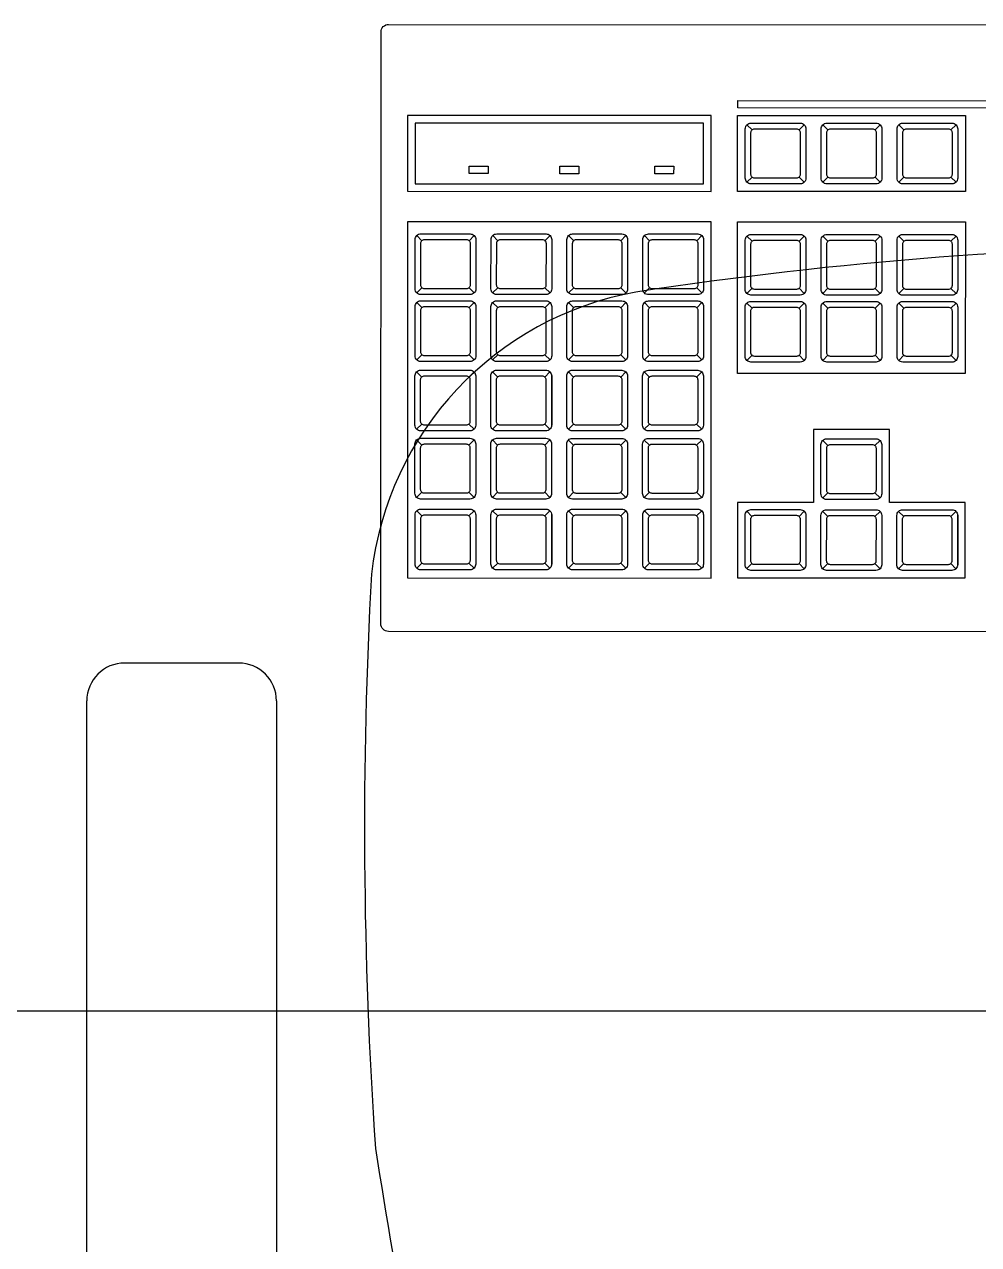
# Model space of a CAD drawing. Header units: inches. Extents: x -55 to 844, y -103 to 167.
# Drawn here: x 794.9817 to 795.2331, y 47.3773 to 47.699 of the extents above; entities that cross this region are included whole.
import ezdxf

# ---------------------------------------------------------------- set-up
doc = ezdxf.new("R2010")
doc.units = ezdxf.units.IN
doc.header["$MEASUREMENT"] = 0

# ---------------------------------------------------------------- blocks, each defined once
blk = doc.blocks.new('kjhg')
for p, q in [((795.03013, 47.22192), (795.00013, 47.22192)), ((794.99013, 46.87192), (794.99013, 47.21192)), ((795.04013, 47.21192), (795.04013, 46.87192))]:
    blk.add_line(p, q)
for centre, radius, start, end in [((795.29513, 46.27652), 1.0554, 81.26231, 98.73769), ((795.15003, 47.23558), 0.08546, 100.2619, 173.4138), ((796.30119, 47.17846), 1.23787, 176.90078, 183.91504), ((795.00013, 47.21192), 0.01, 90, 180), ((795.03013, 47.21192), 0.01, 0, 90), ((801.15738, 48.07757), 6.17009, 189.173203, 190.200831)]:
    blk.add_arc(centre, radius, start, end)
blk = doc.blocks.new('kjhgfs')
for p, q in [((795.16546, 47.67114), (795.1641, 47.6725)), ((795.17787, 47.67114), (795.17922, 47.67249)), ((795.18546, 47.67114), (795.1841, 47.67249)), ((795.19787, 47.67114), (795.19922, 47.67249)), ((795.20546, 47.67114), (795.2041, 47.67249)), ((795.21787, 47.67113), (795.21922, 47.67249)), ((795.16545, 47.65873), (795.1641, 47.65738)), ((795.17787, 47.65873), (795.17922, 47.65737)), ((795.18545, 47.65873), (795.1841, 47.65737)), ((795.19787, 47.65872), (795.19922, 47.65737)), ((795.20545, 47.65872), (795.2041, 47.65737)), ((795.21787, 47.65872), (795.21922, 47.65736)), ((795.07845, 47.64195), (795.0771, 47.64331)), ((795.09086, 47.64195), (795.09222, 47.6433)), ((795.09845, 47.64195), (795.0971, 47.6433)), ((795.11086, 47.64195), (795.11222, 47.6433)), ((795.11845, 47.64194), (795.1171, 47.6433)), ((795.13086, 47.64194), (795.13222, 47.64329)), ((795.13845, 47.64194), (795.1371, 47.64329)), ((795.15086, 47.64194), (795.15222, 47.64329)), ((795.16545, 47.64182), (795.1641, 47.64317)), ((795.17786, 47.64181), (795.17922, 47.64317)), ((795.18545, 47.64181), (795.1841, 47.64317)), ((795.19786, 47.64181), (795.19922, 47.64316)), ((795.20545, 47.64181), (795.2041, 47.64316)), ((795.21786, 47.6418), (795.21922, 47.64316)), ((795.07845, 47.62954), (795.07709, 47.62819)), ((795.09086, 47.62954), (795.09221, 47.62818)), ((795.09845, 47.62953), (795.09709, 47.62818)), ((795.11086, 47.62953), (795.11221, 47.62818)), ((795.11845, 47.62953), (795.11709, 47.62818)), ((795.13086, 47.62953), (795.13221, 47.62817)), ((795.13845, 47.62952), (795.13709, 47.62817)), ((795.15086, 47.62952), (795.15221, 47.62817)), ((795.16545, 47.6294), (795.16409, 47.62805)), ((795.17786, 47.6294), (795.17921, 47.62804)), ((795.18545, 47.6294), (795.18409, 47.62804)), ((795.19786, 47.62939), (795.19921, 47.62804)), ((795.20545, 47.62939), (795.20409, 47.62804)), ((795.21786, 47.62939), (795.21921, 47.62804)), ((795.07845, 47.6243), (795.07709, 47.62565)), ((795.09086, 47.6243), (795.09221, 47.62565)), ((795.09845, 47.6243), (795.09709, 47.62565)), ((795.11086, 47.62429), (795.11221, 47.62565)), ((795.11845, 47.62429), (795.11709, 47.62565)), ((795.13086, 47.62429), (795.13221, 47.62564)), ((795.13845, 47.62429), (795.13709, 47.62564)), ((795.15086, 47.62428), (795.15221, 47.62564)), ((795.16545, 47.62416), (795.16409, 47.62552)), ((795.17786, 47.62416), (795.17921, 47.62551)), ((795.18545, 47.62416), (795.18409, 47.62551)), ((795.19786, 47.62416), (795.19921, 47.62551)), ((795.20545, 47.62415), (795.20409, 47.62551)), ((795.21786, 47.62415), (795.21921, 47.6255)), ((795.07844, 47.61189), (795.07709, 47.61053)), ((795.09086, 47.61188), (795.09221, 47.61053)), ((795.09844, 47.61188), (795.09709, 47.61053)), ((795.11086, 47.61188), (795.11221, 47.61053)), ((795.11844, 47.61188), (795.11709, 47.61052)), ((795.13086, 47.61187), (795.13221, 47.61052)), ((795.13844, 47.61187), (795.13709, 47.61052)), ((795.15086, 47.61187), (795.15221, 47.61052)), ((795.16544, 47.61175), (795.16409, 47.6104)), ((795.17786, 47.61175), (795.17921, 47.61039)), ((795.18544, 47.61175), (795.18409, 47.61039)), ((795.19786, 47.61174), (795.19921, 47.61039)), ((795.20544, 47.61174), (795.20409, 47.61039)), ((795.21786, 47.61174), (795.21921, 47.61038)), ((795.07842, 47.60602), (795.07706, 47.60738)), ((795.09083, 47.60602), (795.09219, 47.60737)), ((795.09842, 47.60602), (795.09706, 47.60737)), ((795.11083, 47.60601), (795.11219, 47.60737)), ((795.11842, 47.60601), (795.11706, 47.60737)), ((795.13083, 47.60601), (795.13219, 47.60736)), ((795.13842, 47.60601), (795.13706, 47.60736)), ((795.15083, 47.60601), (795.15219, 47.60736)), ((795.09265, 47.60638), (795.09265, 47.59329)), ((795.11265, 47.60638), (795.11265, 47.59329)), ((795.13265, 47.60638), (795.13265, 47.59329)), ((795.15265, 47.60637), (795.15265, 47.59328)), ((795.07841, 47.59361), (795.07706, 47.59225)), ((795.09083, 47.59361), (795.09218, 47.59225)), ((795.09841, 47.5936), (795.09706, 47.59225)), ((795.11083, 47.5936), (795.11218, 47.59225)), ((795.11841, 47.5936), (795.11706, 47.59225)), ((795.13083, 47.5936), (795.13218, 47.59224)), ((795.13841, 47.59359), (795.13706, 47.59224)), ((795.15083, 47.59359), (795.15218, 47.59224)), ((795.18165, 47.59214), (795.18164, 47.57293)), ((795.07841, 47.58807), (795.07706, 47.58942)), ((795.09083, 47.58807), (795.09218, 47.58942)), ((795.09264, 47.58843), (795.09264, 47.57534)), ((795.09841, 47.58807), (795.09706, 47.58942)), ((795.11083, 47.58806), (795.11218, 47.58942)), ((795.11264, 47.58843), (795.11264, 47.57534)), ((795.11841, 47.58806), (795.11706, 47.58941)), ((795.13083, 47.58806), (795.13218, 47.58941)), ((795.13264, 47.58842), (795.13264, 47.57533)), ((795.13841, 47.58806), (795.13706, 47.58941)), ((795.15083, 47.58805), (795.15218, 47.58941)), ((795.15264, 47.58842), (795.15264, 47.57533)), ((795.18541, 47.58793), (795.18406, 47.58928)), ((795.19783, 47.58793), (795.19918, 47.58928)), ((795.19964, 47.58829), (795.19964, 47.5752)), ((795.07841, 47.57566), (795.07706, 47.5743)), ((795.09082, 47.57565), (795.09218, 47.5743)), ((795.09841, 47.57565), (795.09706, 47.5743)), ((795.11082, 47.57565), (795.11218, 47.57429)), ((795.11841, 47.57565), (795.11706, 47.57429)), ((795.13082, 47.57564), (795.13218, 47.57429)), ((795.13841, 47.57564), (795.13706, 47.57429)), ((795.15082, 47.57564), (795.15218, 47.57429)), ((795.18541, 47.57551), (795.18406, 47.57416)), ((795.19782, 47.57551), (795.19918, 47.57416)), ((795.07843, 47.5694), (795.07708, 47.57076)), ((795.09085, 47.5694), (795.0922, 47.57075)), ((795.09266, 47.56976), (795.09266, 47.55667)), ((795.09843, 47.5694), (795.09708, 47.57075)), ((795.11085, 47.56939), (795.1122, 47.57075)), ((795.11266, 47.56976), (795.11266, 47.55667)), ((795.11843, 47.56939), (795.11708, 47.57075)), ((795.13085, 47.56939), (795.1322, 47.57074)), ((795.13266, 47.56975), (795.13266, 47.55667)), ((795.13843, 47.56939), (795.13708, 47.57074)), ((795.15085, 47.56939), (795.1522, 47.57074)), ((795.15266, 47.56975), (795.15266, 47.55666)), ((795.16543, 47.56927), (795.16408, 47.57062)), ((795.17785, 47.56926), (795.1792, 47.57062)), ((795.17966, 47.56963), (795.17966, 47.55654)), ((795.18541, 47.56926), (795.18406, 47.57061)), ((795.19782, 47.56926), (795.19918, 47.57061)), ((795.19964, 47.56962), (795.19964, 47.55653)), ((795.20541, 47.56926), (795.20406, 47.57061)), ((795.21782, 47.56925), (795.21918, 47.57061)), ((795.21964, 47.56962), (795.21964, 47.55653)), ((795.07843, 47.55699), (795.07708, 47.55563)), ((795.09084, 47.55699), (795.0922, 47.55563)), ((795.09843, 47.55698), (795.09708, 47.55563)), ((795.11084, 47.55698), (795.1122, 47.55563)), ((795.11843, 47.55698), (795.11708, 47.55563)), ((795.13084, 47.55698), (795.1322, 47.55562)), ((795.13843, 47.55697), (795.13708, 47.55562)), ((795.15084, 47.55697), (795.1522, 47.55562)), ((795.16543, 47.55685), (795.16408, 47.5555)), ((795.17784, 47.55685), (795.1792, 47.55549)), ((795.18541, 47.55685), (795.18405, 47.55549)), ((795.19782, 47.55684), (795.19917, 47.55549)), ((795.20541, 47.55684), (795.20405, 47.55549)), ((795.21782, 47.55684), (795.21917, 47.55548))]:
    blk.add_line(p, q)
for points in [[(795.52767, 47.69685), (795.52763, 47.54085, -0.414214), (795.52563, 47.53885), (795.06963, 47.53896, -0.414214), (795.06763, 47.54096), (795.06767, 47.69696, -0.414214), (795.06967, 47.69896), (795.52567, 47.69885, -0.414214)], [(795.16366, 47.67144, -0.414214), (795.16516, 47.67294), (795.17816, 47.67293, -0.414214), (795.17966, 47.67143), (795.17966, 47.65843, -0.414214), (795.17816, 47.65693), (795.16516, 47.65694, -0.414214), (795.16366, 47.65844)], [(795.18366, 47.67143, -0.414214), (795.18516, 47.67293), (795.19816, 47.67293, -0.414214), (795.19966, 47.67143), (795.19966, 47.65843, -0.414214), (795.19816, 47.65693), (795.18516, 47.65693, -0.414214), (795.18366, 47.65843)], [(795.20366, 47.67143, -0.414214), (795.20516, 47.67293), (795.21816, 47.67293, -0.414214), (795.21966, 47.67142), (795.21966, 47.65842, -0.414214), (795.21816, 47.65693), (795.20516, 47.65693, -0.414214), (795.20366, 47.65843)], [(795.16616, 47.67144), (795.17716, 47.67143, -0.414214), (795.17816, 47.67043), (795.17816, 47.65943, -0.414214), (795.17716, 47.65843), (795.16616, 47.65844, -0.414214), (795.16516, 47.65944), (795.16516, 47.67044, -0.414214)], [(795.18616, 47.67143), (795.19716, 47.67143, -0.414214), (795.19816, 47.67043), (795.19816, 47.65943, -0.414214), (795.19716, 47.65843), (795.18616, 47.65843, -0.414214), (795.18516, 47.65943), (795.18516, 47.67043, -0.414214)], [(795.20616, 47.67143), (795.21716, 47.67143, -0.414214), (795.21816, 47.67043), (795.21816, 47.65943, -0.414214), (795.21716, 47.65843), (795.20616, 47.65843, -0.414214), (795.20516, 47.65943), (795.20516, 47.67043, -0.414214)], [(795.07666, 47.64225, -0.414214), (795.07816, 47.64375), (795.09116, 47.64374, -0.414214), (795.09266, 47.64224), (795.09265, 47.62924, -0.414214), (795.09115, 47.62774), (795.07815, 47.62775, -0.414214), (795.07665, 47.62925)], [(795.09666, 47.64224, -0.414214), (795.09816, 47.64374), (795.11116, 47.64374, -0.414214), (795.11266, 47.64224), (795.11265, 47.62924, -0.414214), (795.11115, 47.62774), (795.09815, 47.62774, -0.414214), (795.09665, 47.62924)], [(795.11666, 47.64224, -0.414214), (795.11816, 47.64374), (795.13116, 47.64373, -0.414214), (795.13266, 47.64223), (795.13265, 47.62923, -0.414214), (795.13115, 47.62773), (795.11815, 47.62774, -0.414214), (795.11665, 47.62924)], [(795.13666, 47.64223, -0.414214), (795.13816, 47.64373), (795.15116, 47.64373, -0.414214), (795.15266, 47.64223), (795.15265, 47.62923, -0.414214), (795.15115, 47.62773), (795.13815, 47.62773, -0.414214), (795.13665, 47.62923)], [(795.16366, 47.64211, -0.414214), (795.16516, 47.64361), (795.17816, 47.64361, -0.414214), (795.17966, 47.64211), (795.17965, 47.62911, -0.414214), (795.17815, 47.62761), (795.16515, 47.62761, -0.414214), (795.16365, 47.62911)], [(795.18366, 47.6421, -0.414214), (795.18516, 47.6436), (795.19816, 47.6436, -0.414214), (795.19966, 47.6421), (795.19965, 47.6291, -0.414214), (795.19815, 47.6276), (795.18515, 47.6276, -0.414214), (795.18365, 47.6291)], [(795.20366, 47.6421, -0.414214), (795.20516, 47.6436), (795.21816, 47.6436, -0.414214), (795.21966, 47.6421), (795.21965, 47.6291, -0.414214), (795.21815, 47.6276), (795.20515, 47.6276, -0.414214), (795.20365, 47.6291)], [(795.07916, 47.64225), (795.09016, 47.64224, -0.414214), (795.09116, 47.64124), (795.09115, 47.63024, -0.414214), (795.09015, 47.62924), (795.07915, 47.62925, -0.414214), (795.07815, 47.63025), (795.07816, 47.64125, -0.414214)], [(795.09916, 47.64224), (795.11016, 47.64224, -0.414214), (795.11116, 47.64124), (795.11115, 47.63024, -0.414214), (795.11015, 47.62924), (795.09915, 47.62924, -0.414214), (795.09815, 47.63024), (795.09816, 47.64124, -0.414214)], [(795.11916, 47.64224), (795.13016, 47.64223, -0.414214), (795.13116, 47.64123), (795.13115, 47.63023, -0.414214), (795.13015, 47.62923), (795.11915, 47.62924, -0.414214), (795.11815, 47.63024), (795.11816, 47.64124, -0.414214)], [(795.13916, 47.64223), (795.15016, 47.64223, -0.414214), (795.15116, 47.64123), (795.15115, 47.63023, -0.414214), (795.15015, 47.62923), (795.13915, 47.62923, -0.414214), (795.13815, 47.63023), (795.13816, 47.64123, -0.414214)], [(795.16616, 47.64211), (795.17716, 47.64211, -0.414214), (795.17816, 47.64111), (795.17815, 47.63011, -0.414214), (795.17715, 47.62911), (795.16615, 47.62911, -0.414214), (795.16515, 47.63011), (795.16516, 47.64111, -0.414214)], [(795.18616, 47.6421), (795.19716, 47.6421, -0.414214), (795.19816, 47.6411), (795.19815, 47.6301, -0.414214), (795.19715, 47.6291), (795.18615, 47.6291, -0.414214), (795.18515, 47.6301), (795.18516, 47.6411, -0.414214)], [(795.20616, 47.6421), (795.21716, 47.6421, -0.414214), (795.21816, 47.6411), (795.21815, 47.6301, -0.414214), (795.21715, 47.6291), (795.20615, 47.6291, -0.414214), (795.20515, 47.6301), (795.20516, 47.6411, -0.414214)], [(795.07665, 47.62459, -0.414214), (795.07815, 47.62609), (795.09115, 47.62609, -0.414214), (795.09265, 47.62459), (795.09265, 47.61159, -0.414214), (795.09115, 47.61009), (795.07815, 47.61009, -0.414214), (795.07665, 47.61159)], [(795.07915, 47.62459), (795.09015, 47.62459, -0.414214), (795.09115, 47.62359), (795.09115, 47.61259, -0.414214), (795.09015, 47.61159), (795.07915, 47.61159, -0.414214), (795.07815, 47.61259), (795.07815, 47.62359, -0.414214)], [(795.09665, 47.62459, -0.414214), (795.09815, 47.62609), (795.11115, 47.62609, -0.414214), (795.11265, 47.62459), (795.11265, 47.61159, -0.414214), (795.11115, 47.61009), (795.09815, 47.61009, -0.414214), (795.09665, 47.61159)], [(795.09915, 47.62459), (795.11015, 47.62459, -0.414214), (795.11115, 47.62359), (795.11115, 47.61259, -0.414214), (795.11015, 47.61159), (795.09915, 47.61159, -0.414214), (795.09815, 47.61259), (795.09815, 47.62359, -0.414214)], [(795.11665, 47.62458, -0.414214), (795.11815, 47.62608), (795.13115, 47.62608, -0.414214), (795.13265, 47.62458), (795.13265, 47.61158, -0.414214), (795.13115, 47.61008), (795.11815, 47.61008, -0.414214), (795.11665, 47.61158)], [(795.11915, 47.62458), (795.13015, 47.62458, -0.414214), (795.13115, 47.62358), (795.13115, 47.61258, -0.414214), (795.13015, 47.61158), (795.11915, 47.61158, -0.414214), (795.11815, 47.61258), (795.11815, 47.62358, -0.414214)], [(795.13665, 47.62458, -0.414214), (795.13815, 47.62608), (795.15115, 47.62608, -0.414214), (795.15265, 47.62458), (795.15265, 47.61158, -0.414214), (795.15115, 47.61008), (795.13815, 47.61008, -0.414214), (795.13665, 47.61158)], [(795.13915, 47.62458), (795.15015, 47.62458, -0.414214), (795.15115, 47.62358), (795.15115, 47.61258, -0.414214), (795.15015, 47.61158), (795.13915, 47.61158, -0.414214), (795.13815, 47.61258), (795.13815, 47.62358, -0.414214)], [(795.16365, 47.62446, -0.414214), (795.16515, 47.62596), (795.17815, 47.62595, -0.414214), (795.17965, 47.62445), (795.17965, 47.61145, -0.414214), (795.17815, 47.60995), (795.16515, 47.60996, -0.414214), (795.16365, 47.61146)], [(795.16615, 47.62446), (795.17715, 47.62445, -0.414214), (795.17815, 47.62345), (795.17815, 47.61245, -0.414214), (795.17715, 47.61145), (795.16615, 47.61146, -0.414214), (795.16515, 47.61246), (795.16515, 47.62346, -0.414214)], [(795.18365, 47.62445, -0.414214), (795.18515, 47.62595), (795.19815, 47.62595, -0.414214), (795.19965, 47.62445), (795.19965, 47.61145, -0.414214), (795.19815, 47.60995), (795.18515, 47.60995, -0.414214), (795.18365, 47.61145)], [(795.18615, 47.62445), (795.19715, 47.62445, -0.414214), (795.19815, 47.62345), (795.19815, 47.61245, -0.414214), (795.19715, 47.61145), (795.18615, 47.61145, -0.414214), (795.18515, 47.61245), (795.18515, 47.62345, -0.414214)], [(795.20365, 47.62445, -0.414214), (795.20515, 47.62595), (795.21815, 47.62594, -0.414214), (795.21965, 47.62444), (795.21965, 47.61144, -0.414214), (795.21815, 47.60994), (795.20515, 47.60995, -0.414214), (795.20365, 47.61145)], [(795.20615, 47.62445), (795.21715, 47.62444, -0.414214), (795.21815, 47.62344), (795.21815, 47.61244, -0.414214), (795.21715, 47.61144), (795.20615, 47.61145, -0.414214), (795.20515, 47.61245), (795.20515, 47.62345, -0.414214)], [(795.07662, 47.60632, -0.414214), (795.07812, 47.60782), (795.09112, 47.60781, -0.414214), (795.09262, 47.60631), (795.09262, 47.59331, -0.414214), (795.09112, 47.59181), (795.07812, 47.59182, -0.414214), (795.07662, 47.59332)], [(795.09662, 47.60631, -0.414214), (795.09812, 47.60781), (795.11112, 47.60781, -0.414214), (795.11262, 47.60631), (795.11262, 47.59331, -0.414214), (795.11112, 47.59181), (795.09812, 47.59181, -0.414214), (795.09662, 47.59331)], [(795.11662, 47.60631, -0.414214), (795.11812, 47.60781), (795.13112, 47.6078, -0.414214), (795.13262, 47.6063), (795.13262, 47.5933, -0.414214), (795.13112, 47.5918), (795.11812, 47.59181, -0.414214), (795.11662, 47.59331)], [(795.13662, 47.6063, -0.414214), (795.13812, 47.6078), (795.15112, 47.6078, -0.414214), (795.15262, 47.6063), (795.15262, 47.5933, -0.414214), (795.15112, 47.5918), (795.13812, 47.5918, -0.414214), (795.13662, 47.5933)], [(795.07912, 47.60632), (795.09012, 47.60631, -0.414214), (795.09112, 47.60531), (795.09112, 47.59431, -0.414214), (795.09012, 47.59331), (795.07912, 47.59332, -0.414214), (795.07812, 47.59432), (795.07812, 47.60532, -0.414214)], [(795.09912, 47.60631), (795.11012, 47.60631, -0.414214), (795.11112, 47.60531), (795.11112, 47.59431, -0.414214), (795.11012, 47.59331), (795.09912, 47.59331, -0.414214), (795.09812, 47.59431), (795.09812, 47.60531, -0.414214)], [(795.11912, 47.60631), (795.13012, 47.6063, -0.414214), (795.13112, 47.6053), (795.13112, 47.5943, -0.414214), (795.13012, 47.5933), (795.11912, 47.59331, -0.414214), (795.11812, 47.59431), (795.11812, 47.60531, -0.414214)], [(795.13912, 47.6063), (795.15012, 47.6063, -0.414214), (795.15112, 47.6053), (795.15112, 47.5943, -0.414214), (795.15012, 47.5933), (795.13912, 47.5933, -0.414214), (795.13812, 47.5943), (795.13812, 47.6053, -0.414214)], [(795.07662, 47.58836, -0.414214), (795.07812, 47.58986), (795.09112, 47.58986, -0.414214), (795.09262, 47.58836), (795.09262, 47.57536, -0.414214), (795.09112, 47.57386), (795.07812, 47.57386, -0.414214), (795.07662, 47.57536)], [(795.07912, 47.58836), (795.09012, 47.58836, -0.414214), (795.09112, 47.58736), (795.09112, 47.57636, -0.414214), (795.09012, 47.57536), (795.07912, 47.57536, -0.414214), (795.07812, 47.57636), (795.07812, 47.58736, -0.414214)], [(795.09662, 47.58836, -0.414214), (795.09812, 47.58986), (795.11112, 47.58986, -0.414214), (795.11262, 47.58835), (795.11262, 47.57535, -0.414214), (795.11112, 47.57386), (795.09812, 47.57386, -0.414214), (795.09662, 47.57536)], [(795.09912, 47.58836), (795.11012, 47.58836, -0.414214), (795.11112, 47.58736), (795.11112, 47.57636, -0.414214), (795.11012, 47.57536), (795.09912, 47.57536, -0.414214), (795.09812, 47.57636), (795.09812, 47.58736, -0.414214)], [(795.11662, 47.58835, -0.414214), (795.11812, 47.58985), (795.13112, 47.58985, -0.414214), (795.13262, 47.58835), (795.13262, 47.57535, -0.414214), (795.13112, 47.57385), (795.11812, 47.57385, -0.414214), (795.11662, 47.57535)], [(795.11912, 47.58835), (795.13012, 47.58835, -0.414214), (795.13112, 47.58735), (795.13112, 47.57635, -0.414214), (795.13012, 47.57535), (795.11912, 47.57535, -0.414214), (795.11812, 47.57635), (795.11812, 47.58735, -0.414214)], [(795.13662, 47.58835, -0.414214), (795.13812, 47.58985), (795.15112, 47.58985, -0.414214), (795.15262, 47.58835), (795.15262, 47.57535, -0.414214), (795.15112, 47.57385), (795.13812, 47.57385, -0.414214), (795.13662, 47.57535)], [(795.13912, 47.58835), (795.15012, 47.58835, -0.414214), (795.15112, 47.58735), (795.15112, 47.57635, -0.414214), (795.15012, 47.57535), (795.13912, 47.57535, -0.414214), (795.13812, 47.57635), (795.13812, 47.58735, -0.414214)], [(795.18362, 47.58822, -0.414214), (795.18512, 47.58972), (795.19812, 47.58972, -0.414214), (795.19962, 47.58822), (795.19962, 47.57522, -0.414214), (795.19812, 47.57372), (795.18512, 47.57372, -0.414214), (795.18362, 47.57522)], [(795.18612, 47.58822), (795.19712, 47.58822, -0.414214), (795.19812, 47.58722), (795.19812, 47.57622, -0.414214), (795.19712, 47.57522), (795.18612, 47.57522, -0.414214), (795.18512, 47.57622), (795.18512, 47.58722, -0.414214)], [(795.07664, 47.5697, -0.414214), (795.07814, 47.5712), (795.09114, 47.57119, -0.414214), (795.09264, 47.56969), (795.09264, 47.55669, -0.414214), (795.09114, 47.55519), (795.07814, 47.5552, -0.414214), (795.07664, 47.5567)], [(795.07914, 47.56969), (795.09014, 47.56969, -0.414214), (795.09114, 47.56869), (795.09114, 47.55769, -0.414214), (795.09014, 47.55669), (795.07914, 47.55669, -0.414214), (795.07814, 47.5577), (795.07814, 47.5687, -0.414214)], [(795.09664, 47.56969, -0.414214), (795.09814, 47.57119), (795.11114, 47.57119, -0.414214), (795.11264, 47.56969), (795.11264, 47.55669, -0.414214), (795.11114, 47.55519), (795.09814, 47.55519, -0.414214), (795.09664, 47.55669)], [(795.09914, 47.56969), (795.11014, 47.56969, -0.414214), (795.11114, 47.56869), (795.11114, 47.55769, -0.414214), (795.11014, 47.55669), (795.09914, 47.55669, -0.414214), (795.09814, 47.55769), (795.09814, 47.56869, -0.414214)], [(795.11664, 47.56969, -0.414214), (795.11814, 47.57119), (795.13114, 47.57118, -0.414214), (795.13264, 47.56968), (795.13264, 47.55668, -0.414214), (795.13114, 47.55518), (795.11814, 47.55519, -0.414214), (795.11664, 47.55669)], [(795.11914, 47.56969), (795.13014, 47.56968, -0.414214), (795.13114, 47.56868), (795.13114, 47.55768, -0.414214), (795.13014, 47.55668), (795.11914, 47.55669, -0.414214), (795.11814, 47.55769), (795.11814, 47.56869, -0.414214)], [(795.13664, 47.56968, -0.414214), (795.13814, 47.57118), (795.15114, 47.57118, -0.414214), (795.15264, 47.56968), (795.15264, 47.55668, -0.414214), (795.15114, 47.55518), (795.13814, 47.55518, -0.414214), (795.13664, 47.55668)], [(795.13914, 47.56968), (795.15014, 47.56968, -0.414214), (795.15114, 47.56868), (795.15114, 47.55768, -0.414214), (795.15014, 47.55668), (795.13914, 47.55668, -0.414214), (795.13814, 47.55768), (795.13814, 47.56868, -0.414214)], [(795.16364, 47.56956, -0.414214), (795.16514, 47.57106), (795.17814, 47.57106, -0.414214), (795.17964, 47.56955), (795.17964, 47.55655, -0.414214), (795.17814, 47.55506), (795.16514, 47.55506, -0.414214), (795.16364, 47.55656)], [(795.16614, 47.56956), (795.17714, 47.56956, -0.414214), (795.17814, 47.56856), (795.17814, 47.55756, -0.414214), (795.17714, 47.55656), (795.16614, 47.55656, -0.414214), (795.16514, 47.55756), (795.16514, 47.56856, -0.414214)], [(795.18362, 47.56955, -0.414214), (795.18512, 47.57105), (795.19812, 47.57105, -0.414214), (795.19962, 47.56955), (795.19961, 47.55655, -0.414214), (795.19811, 47.55505), (795.18511, 47.55505, -0.414214), (795.18361, 47.55655)], [(795.18612, 47.56955), (795.19712, 47.56955, -0.414214), (795.19812, 47.56855), (795.19811, 47.55755, -0.414214), (795.19711, 47.55655), (795.18611, 47.55655, -0.414214), (795.18511, 47.55755), (795.18512, 47.56855, -0.414214)], [(795.20362, 47.56955, -0.414214), (795.20512, 47.57105), (795.21812, 47.57105, -0.414214), (795.21962, 47.56955), (795.21961, 47.55655, -0.414214), (795.21811, 47.55505), (795.20511, 47.55505, -0.414214), (795.20361, 47.55655)], [(795.20612, 47.56955), (795.21712, 47.56955, -0.414214), (795.21812, 47.56855), (795.21811, 47.55755, -0.414214), (795.21711, 47.55655), (795.20611, 47.55655, -0.414214), (795.20511, 47.55755), (795.20512, 47.56855, -0.414214)]]:
    blk.add_lwpolyline(points, format="xyb", close=True)
for points in [[(795.51767, 47.67685), (795.16167, 47.67694), (795.16167, 47.67894), (795.51767, 47.67885)], [(795.15466, 47.67494), (795.07466, 47.67496), (795.07466, 47.65496), (795.15466, 47.65494)], [(795.16166, 47.67494), (795.22166, 47.67492), (795.22166, 47.65492), (795.16166, 47.65494)], [(795.15266, 47.67294), (795.07666, 47.67296), (795.07666, 47.65696), (795.15266, 47.65694)], [(795.09588, 47.66162), (795.09588, 47.65962), (795.09088, 47.65962), (795.09088, 47.66162)], [(795.11978, 47.66161), (795.11977, 47.65961), (795.11477, 47.65961), (795.11478, 47.66161)], [(795.1448, 47.66161), (795.14479, 47.65961), (795.13979, 47.65961), (795.1398, 47.66161)], [(795.07464, 47.55305), (795.15464, 47.55303), (795.15466, 47.64694), (795.07466, 47.64696)], [(795.16166, 47.64694), (795.22166, 47.64692), (795.22165, 47.60692), (795.16165, 47.60694)]]:
    blk.add_lwpolyline(points, close=True)
blk.add_lwpolyline([(795.18164, 47.57293), (795.16164, 47.57294), (795.16164, 47.55306), (795.22164, 47.55304), (795.22164, 47.57292), (795.20164, 47.57293), (795.20165, 47.59214), (795.18165, 47.59214)])

msp = doc.modelspace()

# ---------------------------------------------------------------- linework, layer by layer
msp.add_line((794.80614, 47.43891), (798.90614, 47.43891))

# ---------------------------------------------------------------- block references
for name, p in [('kjhgfs', (0.008, 0)), ('kjhg', (0.008, 0.30871))]:
    msp.add_blockref(name, p)

doc.saveas('drawing.dxf')
